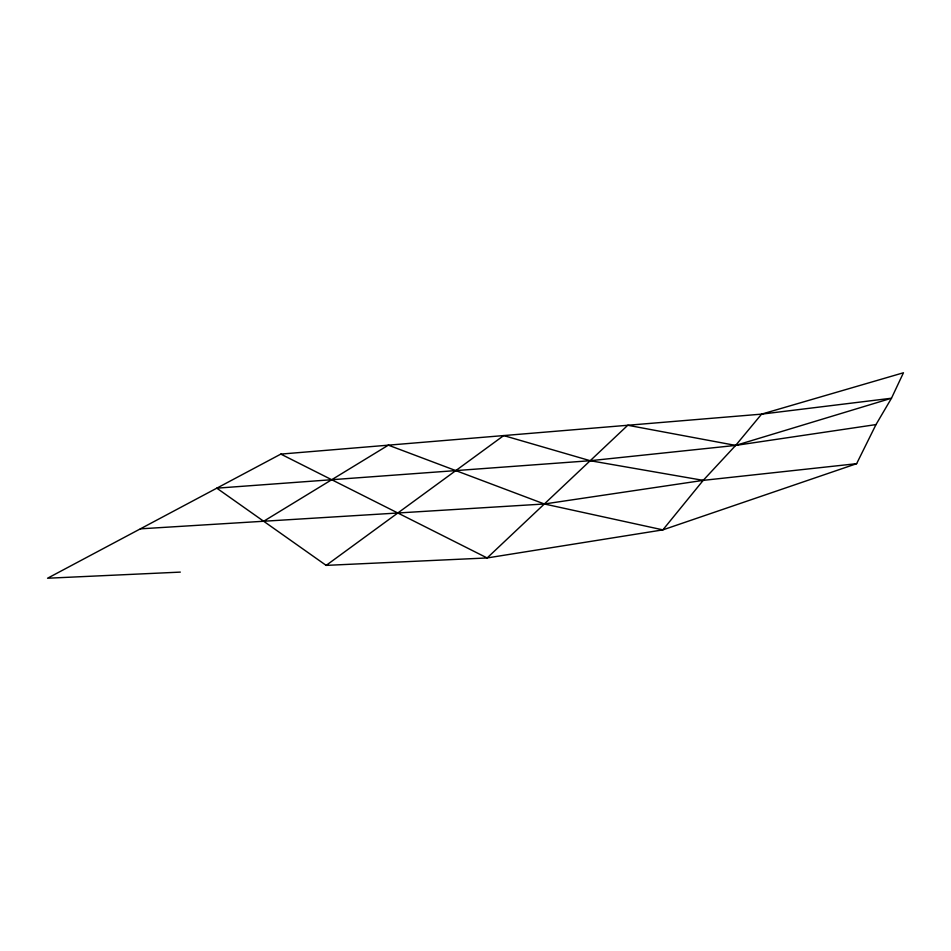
<?xml version="1.0" encoding="UTF-8"?>
<svg xmlns="http://www.w3.org/2000/svg" width="951" height="951" viewBox="0 0 951 951"><rect width="100%" height="100%" fill="white"/><g stroke="black" fill="none" stroke-linecap="round" stroke-linejoin="round"><path stroke-width="1.43" d="M875.99 424.586L735.658 445.413L590.202 460.712L216.804 488.172L326.169 565.381L487.138 557.952L662.871 529.873L856.625 463.684L875.99 424.586L891.479 398.231L903.45 372.768L761.585 414.137L280.83 454.102L47.55 578.232L180.321 572.11M280.83 454.102L487.138 557.952L627.779 425.263L735.658 445.413L891.479 398.231L761.585 414.137L735.658 445.413L703.205 480.362L662.871 529.873L544.352 503.982L388.353 445.163L263.665 521.255M326.169 565.381L503.709 435.582L590.202 460.712L703.205 480.362L856.625 463.684M703.205 480.362L544.352 503.982L140.368 528.839"/></g></svg>
